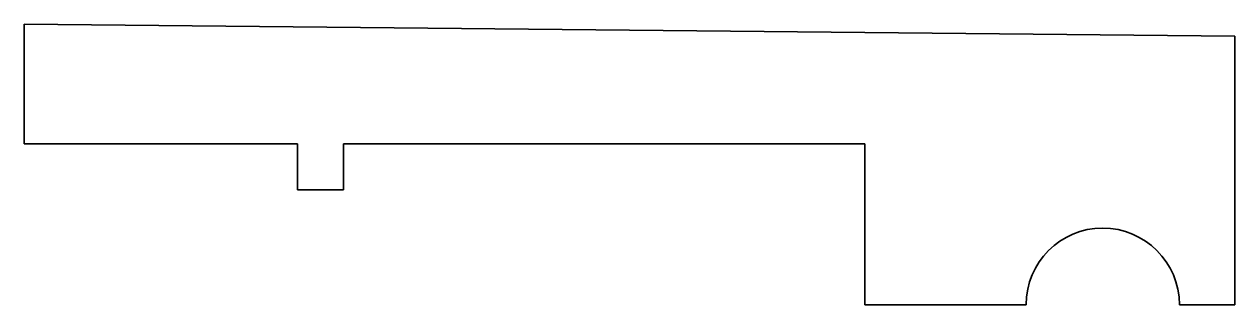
# Model space of a CAD drawing. Extents: x 131 to 289, y 208 to 244.
import ezdxf

# ---------------------------------------------------------------- set-up
doc = ezdxf.new("R2010")
doc.units = 0

msp = doc.modelspace()

# ---------------------------------------------------------------- linework, layer by layer
at = {"color": 7, "lineweight": 35, "ltscale": 0.3898}
msp.add_line((131.017731, 228.832916), (131.017731, 244.424927), dxfattribs=at)
at = {"color": 7, "lineweight": 35}
for p, q in [((131.017731, 244.424927), (288.982269, 242.852966)), ((288.982269, 242.852966), (288.982269, 207.832916)), ((166.699371, 228.832916), (131.017731, 228.832916)), ((240.699371, 228.832916), (172.699371, 228.832916)), ((240.699371, 207.832916), (240.699371, 228.832916)), ((261.756195, 207.832916), (240.699371, 207.832916))]:
    msp.add_line(p, q, dxfattribs=at)
at = {"color": 7, "lineweight": 35, "ltscale": 0.15}
for p, q in [((166.699371, 222.832916), (166.699371, 228.832916)), ((172.699371, 228.832916), (172.699371, 222.832916)), ((172.699371, 222.832916), (166.699371, 222.832916))]:
    msp.add_line(p, q, dxfattribs=at)
at = {"color": 7, "lineweight": 35, "ltscale": 0.180652}
msp.add_line((288.982269, 207.832916), (281.756195, 207.832916), dxfattribs=at)
at = {"color": 7, "lineweight": 35}
msp.add_arc((271.756195, 207.832916), 10, 0, 179.999995, dxfattribs=at)

doc.saveas('drawing.dxf')
